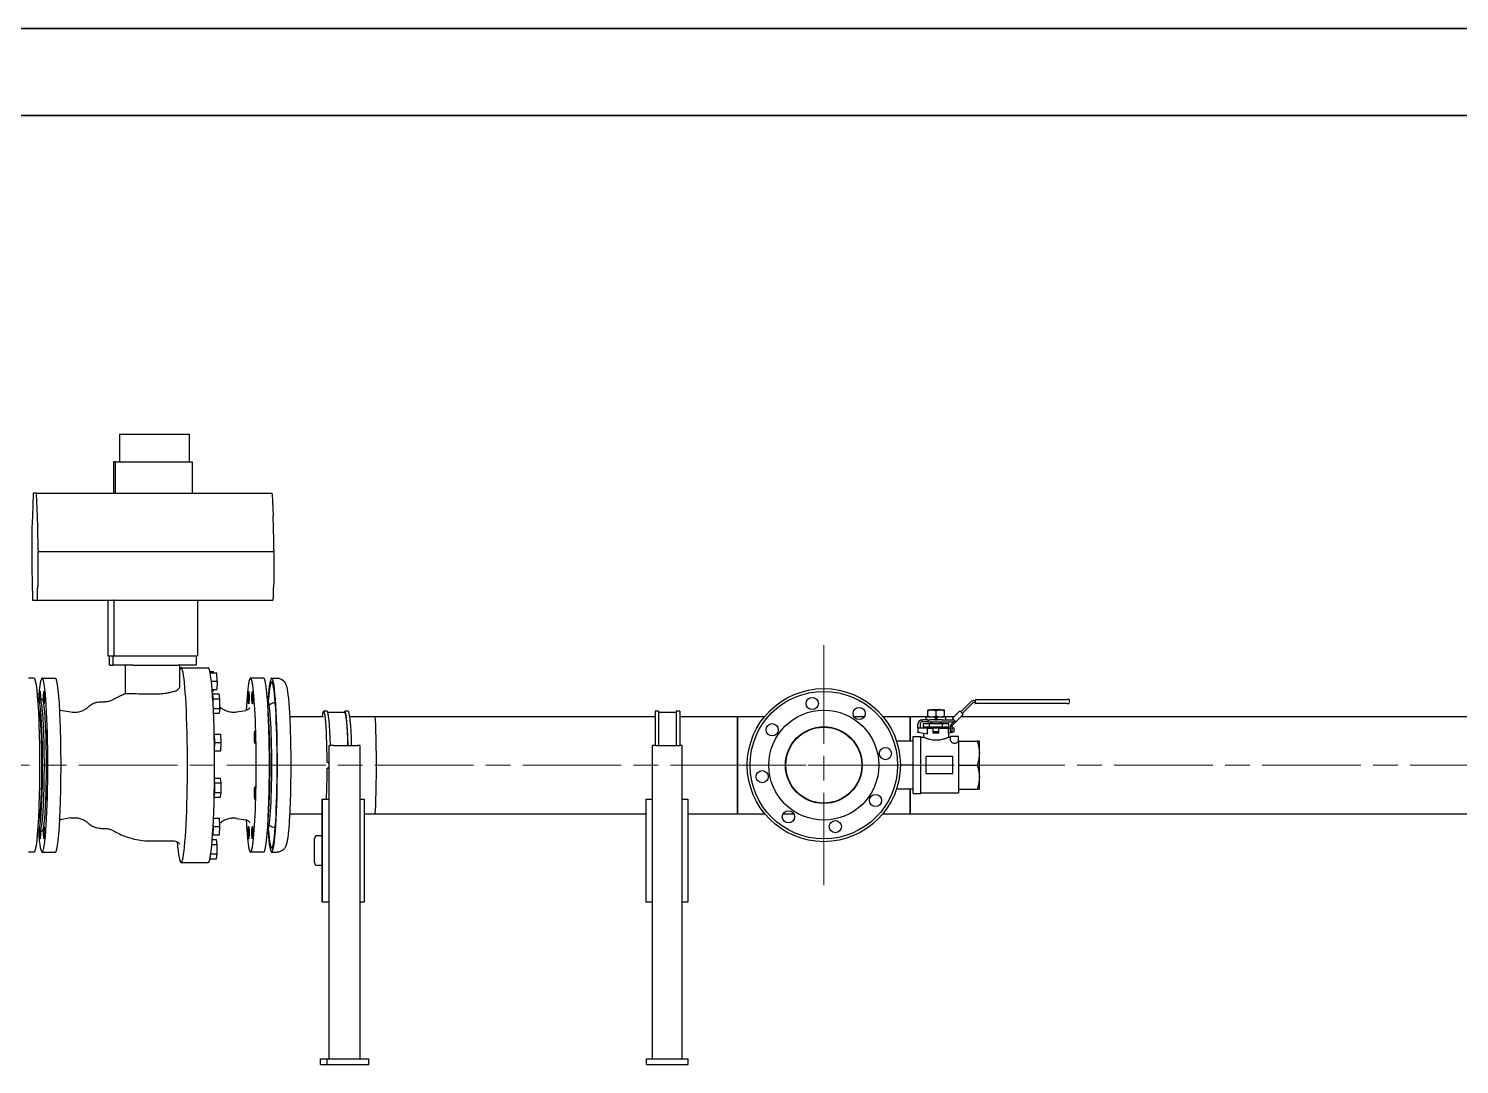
# Model space of a CAD drawing. Header units: millimetres. Extents: x 0 to 10500, y -39653 to 7425.
# Drawn here: x 2044 to 4100, y 5937 to 7425 of the extents above; entities that cross this region are included whole.
import ezdxf

# ---------------------------------------------------------------- set-up
doc = ezdxf.new("R2010")
doc.units = ezdxf.units.MM
doc.header["$LTSCALE"] = 25
doc.linetypes.add('CHAIN', pattern=[0.3543, 0.2362, -0.0295, 0.0591, -0.0295])
doc.layers.get('0').update_dxf_attribs({"lineweight": 18})
for name, color, linetype, lineweight in [('Border', 7, 'Continuous', 35), ('Center Mark', 7, 'Continuous', 18), ('Centerline', 7, 'Continuous', 18), ('Visible', 7, 'Continuous', 25)]:
    doc.layers.add(name, color=color, linetype=linetype, lineweight=lineweight)

# ---------------------------------------------------------------- blocks, each defined once
blk = doc.blocks.new('Borders Bigadan Border')
at = {"layer": 'Border'}
for p, q in [((0, 297), (420, 297)), ((415, 292), (20, 292))]:
    blk.add_line(p, q, dxfattribs=at)

msp = doc.modelspace()

# ---------------------------------------------------------------- linework, layer by layer
at = {"layer": 'Center Mark', "linetype": 'CHAIN', "ltscale": 23.990969}
for p, q in [((3186.47, 6539.21), (3186.47, 6194.21)), ((3358.97, 6366.71), (3013.97, 6366.71))]:
    msp.add_line(p, q, dxfattribs=at)
at = {"layer": 'Centerline', "linetype": 'CHAIN', "ltscale": 23.990969}
msp.add_line((1478.82, 6366.71), (6765.39, 6366.71), dxfattribs=at)
at = {"layer": 'Visible'}
for p, q in [((2174.5, 6842.21), (2274.7, 6842.21)), ((2174.5, 6842.21), (2174.5, 6802.71)), ((2274.7, 6842.21), (2274.7, 6802.71)), ((2165.96, 6802.71), (2165.96, 6757.71)), ((2169.03, 6802.71), (2165.96, 6802.71)), ((2169.03, 6757.71), (2169.03, 6802.71)), ((2169.03, 6802.71), (2174.5, 6802.71)), ((2174.5, 6802.71), (2274.7, 6802.71)), ((2274.7, 6802.71), (2278.79, 6802.71)), ((2278.79, 6802.71), (2278.79, 6757.71)), ((2050.69, 6756.28), (2049.41, 6724.45)), ((2055.22, 6757.71), (2050.86, 6757.71)), ((2055.22, 6757.71), (2068.89, 6757.71)), ((2056.67, 6724.45), (2055.38, 6756.28)), ((2068.89, 6757.71), (2380.22, 6757.71)), ((2380.22, 6757.71), (2393.89, 6757.71)), ((2394.06, 6756.28), (2395.34, 6724.45)), ((2057.72, 6673.66), (2071.39, 6673.66)), ((2057.88, 6628.46), (2057.88, 6670.71)), ((2071.39, 6673.66), (2382.72, 6673.66)), ((2382.72, 6673.66), (2396.39, 6673.66)), ((2396.55, 6670.71), (2396.55, 6628.46)), ((2048.71, 6649.98), (2049.5, 6605.92)), ((2056.58, 6605.92), (2056.85, 6621.05)), ((2057.13, 6624.71), (2057.7, 6625.47)), ((2395.52, 6621.05), (2395.25, 6605.92)), ((2396.37, 6625.47), (2395.81, 6624.71)), ((2049.69, 6603.71), (2056.39, 6603.71)), ((2056.39, 6603.71), (2070.06, 6603.71)), ((2070.06, 6603.71), (2165.85, 6603.71)), ((2157.92, 6603.71), (2157.92, 6523.71)), ((2167.08, 6603.71), (2165.85, 6603.71)), ((2167.08, 6603.71), (2286.82, 6603.71)), ((2167.08, 6523.71), (2167.08, 6603.71)), ((2286.82, 6603.71), (2381.39, 6603.71)), ((2286.82, 6603.71), (2286.82, 6523.71)), ((2381.39, 6603.71), (2395.06, 6603.71)), ((2157.92, 6523.71), (2159.79, 6523.71)), ((2159.79, 6523.71), (2159.98, 6523.71)), ((2159.79, 6523.71), (2159.79, 6510.21)), ((2159.98, 6523.71), (2165.03, 6523.71)), ((2165.03, 6523.71), (2165.22, 6523.71)), ((2165.03, 6523.71), (2165.03, 6510.21)), ((2165.22, 6523.71), (2167.08, 6523.71)), ((2167.08, 6523.71), (2286.82, 6523.71)), ((2284.96, 6523.71), (2284.96, 6510.21)), ((2161.68, 6510.21), (2159.79, 6510.21)), ((2161.68, 6510.21), (2165.03, 6510.21)), ((2193.51, 6510.21), (2165.03, 6510.21)), ((2183.37, 6469.17), (2183.37, 6510.21)), ((2193.51, 6510.21), (2258.91, 6510.21)), ((2284.96, 6510.21), (2258.91, 6510.21)), ((2261.37, 6479.91), (2261.37, 6510.21)), ((2263.04, 6506.71), (2301.95, 6506.71)), ((2304.47, 6501.3), (2309.82, 6501.3)), ((2305.32, 6499.45), (2304.86, 6499.45)), ((2305.32, 6499.45), (2314.5, 6499.45)), ((2305.45, 6496.12), (2305.32, 6499.45)), ((2310.03, 6499.45), (2309.82, 6501.3)), ((2314.96, 6487.45), (2314.5, 6499.45)), ((2051.99, 6491.71), (2044.01, 6491.71)), ((2063.47, 6491.71), (2082.42, 6491.71)), ((2306.59, 6487.45), (2314.96, 6487.45)), ((2307.72, 6475.45), (2314.5, 6475.45)), ((2309.82, 6473.59), (2310.03, 6475.45)), ((2314.96, 6487.45), (2314.5, 6475.45)), ((2381.78, 6491.71), (2362.82, 6491.71)), ((2393.26, 6491.71), (2401.24, 6491.71)), ((2060.47, 6460.71), (2057.98, 6460.71)), ((2061.14, 6460.16), (2063.23, 6461.37)), ((2147.68, 6457.71), (2153.71, 6457.71)), ((2307.87, 6473.59), (2309.82, 6473.59)), ((2308.53, 6468.95), (2308.33, 6467.17)), ((2308.53, 6466.1), (2308.4, 6466.1)), ((2308.53, 6468.95), (2317.71, 6468.95)), ((2309.32, 6462.02), (2308.53, 6468.95)), ((2309.32, 6462.02), (2318.5, 6462.02)), ((2309.32, 6449.91), (2309.32, 6462.02)), ((2318.5, 6462.02), (2317.71, 6468.95)), ((2318.5, 6448.17), (2318.5, 6462.02)), ((2387.17, 6460.71), (2387.27, 6460.71)), ((2398.25, 6456.71), (2398.35, 6456.71)), ((3383.2, 6443.19), (3397.96, 6457.95)), ((3385.32, 6441.07), (3400.08, 6455.83)), ((3402.2, 6459.71), (3404.2, 6459.71)), ((3402.2, 6456.71), (3404.2, 6456.71)), ((3404.2, 6461.21), (3535.72, 6461.21)), ((3404.2, 6461.21), (3404.2, 6459.71)), ((3404.2, 6456.71), (3404.2, 6459.71)), ((3404.2, 6456.71), (3404.2, 6455.21)), ((3535.72, 6455.21), (3404.2, 6455.21)), ((3537.87, 6461.21), (3535.72, 6461.21)), ((3535.72, 6455.21), (3537.87, 6455.21)), ((3539.37, 6456.71), (3539.37, 6459.71)), ((2104.76, 6442.59), (2089.19, 6445.11)), ((2309.4, 6448.17), (2318.5, 6448.17)), ((2309.71, 6441.24), (2317.71, 6441.24)), ((2318.5, 6448.17), (2317.71, 6441.24)), ((2342.82, 6443.2), (2355.97, 6445.18)), ((2419.07, 6436.56), (2467.85, 6436.56)), ((2472.84, 6444.21), (2467.85, 6444.21)), ((2498.28, 6442.21), (2473.98, 6442.21)), ((2503.27, 6444.21), (2498.28, 6444.21)), ((2505.47, 6436.56), (2541.44, 6436.56)), ((2541.44, 6436.56), (2944.01, 6436.56)), ((2944.01, 6444.21), (2944.01, 6394.71)), ((2949.01, 6444.21), (2944.01, 6444.21)), ((2949.01, 6444.21), (2949.01, 6394.71)), ((2974.51, 6442.21), (2949.01, 6442.21)), ((2974.51, 6444.21), (2974.51, 6394.71)), ((2979.51, 6444.21), (2974.51, 6444.21)), ((2979.51, 6444.21), (2979.51, 6394.71)), ((2979.51, 6436.56), (3062.47, 6436.56)), ((3062.47, 6436.56), (3062.47, 6296.86)), ((3062.47, 6296.86), (3062.47, 6436.56)), ((3062.47, 6436.56), (3101.49, 6436.56)), ((3229.75, 6436.56), (3244.85, 6436.56)), ((3271.44, 6436.56), (3310.47, 6436.56)), ((3310.47, 6401.21), (3310.47, 6436.56)), ((3310.47, 6436.56), (3335.72, 6436.56)), ((3310.47, 6436.56), (3310.47, 6401.21)), ((3346.62, 6435.71), (3333.72, 6435.71)), ((3333.72, 6431.71), (3333.72, 6435.71)), ((3341.72, 6445.71), (3335.72, 6445.71)), ((3335.72, 6444.64), (3335.72, 6445.71)), ((3335.72, 6436.78), (3335.72, 6444.64)), ((3335.72, 6436.78), (3335.72, 6435.71)), ((3340.72, 6446.71), (3339.72, 6445.71)), ((3340.72, 6446.71), (3342.82, 6446.71)), ((3353.72, 6445.71), (3341.72, 6445.71)), ((3342.82, 6446.71), (3352.62, 6446.71)), ((3346.77, 6435.71), (3346.62, 6435.71)), ((3346.62, 6435.71), (3346.62, 6431.71)), ((3346.77, 6435.71), (3348.66, 6435.71)), ((3347.08, 6431.71), (3347.08, 6435.71)), ((3347.72, 6436.78), (3347.72, 6444.64)), ((3348.35, 6431.71), (3348.35, 6435.71)), ((3348.66, 6435.71), (3348.81, 6435.71)), ((3361.72, 6435.71), (3348.81, 6435.71)), ((3348.81, 6435.71), (3348.81, 6431.71)), ((3352.62, 6446.71), (3354.72, 6446.71)), ((3359.72, 6445.71), (3353.72, 6445.71)), ((3354.72, 6446.71), (3355.72, 6445.71)), ((3359.72, 6444.64), (3359.72, 6445.71)), ((3359.72, 6436.78), (3359.72, 6444.64)), ((3359.72, 6436.78), (3359.72, 6435.71)), ((3359.72, 6436.56), (3373.74, 6436.56)), ((3361.72, 6431.71), (3361.72, 6435.71)), ((3371.18, 6434), (3381.79, 6444.61)), ((3386.74, 6439.66), (3376.13, 6429.05)), ((3382.85, 6443.55), (3381.79, 6444.61)), ((3385.68, 6440.72), (3382.85, 6443.55)), ((3383.64, 6436.56), (5294.01, 6436.56)), ((3386.74, 6439.66), (3385.68, 6440.72)), ((3335.27, 6419.71), (3321.66, 6419.71)), ((3321.66, 6419.71), (3321.66, 6414.15)), ((3321.66, 6414.15), (3335.27, 6411.48)), ((3321.72, 6419.71), (3321.72, 6425.71)), ((3321.72, 6413.71), (3321.72, 6414.14)), ((3323.91, 6413.71), (3321.72, 6413.71)), ((3324.72, 6425.71), (3324.72, 6419.71)), ((3335.98, 6431.71), (3327.72, 6431.71)), ((3327.72, 6428.71), (3327.72, 6431.71)), ((3335.98, 6428.71), (3327.72, 6428.71)), ((3329.24, 6426.71), (3329.24, 6421.71)), ((3329.24, 6426.71), (3338.48, 6426.71)), ((3329.24, 6421.71), (3338.48, 6421.71)), ((3333.72, 6421.71), (3333.72, 6419.71)), ((3335.27, 6419.71), (3343.72, 6419.71)), ((3335.27, 6411.48), (3335.27, 6419.71)), ((3335.98, 6431.71), (3339.06, 6431.71)), ((3335.98, 6431.71), (3335.98, 6428.71)), ((3335.98, 6428.71), (3370.47, 6428.71)), ((3338.48, 6426.71), (3356.95, 6426.71)), ((3338.48, 6421.71), (3338.48, 6426.71)), ((3338.48, 6421.71), (3356.95, 6421.71)), ((3346.62, 6431.71), (3339.06, 6431.71)), ((3339.72, 6428.71), (3339.72, 6426.71)), ((3341.47, 6428.71), (3341.47, 6426.71)), ((3351.72, 6419.71), (3343.72, 6419.71)), ((3343.72, 6414.44), (3343.72, 6419.71)), ((3351.72, 6414.44), (3343.72, 6414.44)), ((3343.72, 6412.48), (3343.72, 6414.44)), ((3346.85, 6431.71), (3346.62, 6431.71)), ((3346.85, 6431.71), (3348.58, 6431.71)), ((3348.58, 6431.71), (3348.81, 6431.71)), ((3356.38, 6431.71), (3348.81, 6431.71)), ((3351.72, 6419.71), (3365.27, 6419.71)), ((3351.72, 6414.44), (3351.72, 6419.71)), ((3351.72, 6412.48), (3351.72, 6414.44)), ((3353.96, 6426.71), (3353.96, 6428.71)), ((3355.72, 6428.71), (3355.72, 6426.71)), ((3356.38, 6431.71), (3370.47, 6431.71)), ((3356.95, 6426.71), (3366.19, 6426.71)), ((3356.95, 6421.71), (3356.95, 6426.71)), ((3356.95, 6421.71), (3366.19, 6421.71)), ((3361.72, 6421.71), (3361.72, 6419.71)), ((3365.27, 6419.71), (3365.27, 6412.48)), ((3368.17, 6419.71), (3365.27, 6419.71)), ((3365.27, 6412.48), (3373.75, 6414.44)), ((3366.19, 6421.71), (3366.19, 6426.71)), ((3368.17, 6421.02), (3368.17, 6414.77)), ((3370.17, 6414.77), (3368.17, 6414.77)), ((3370.17, 6421.02), (3370.17, 6414.77)), ((3373.75, 6419.71), (3370.17, 6419.71)), ((3374.72, 6430.46), (3370.22, 6425.97)), ((3371.18, 6434), (3372.24, 6432.94)), ((3376.13, 6429.05), (3371.64, 6424.56)), ((3372.24, 6432.94), (3375.07, 6430.11)), ((3373.75, 6414.44), (3373.75, 6419.71)), ((3375.07, 6430.11), (3376.13, 6429.05)), ((2311.1, 6411.06), (2310.64, 6411.06)), ((2311.1, 6411.06), (2320.28, 6411.06)), ((2311.56, 6399.06), (2311.1, 6411.06)), ((2311.1, 6387.06), (2311.56, 6399.06)), ((2311.56, 6399.06), (2320.74, 6399.06)), ((2320.74, 6399.06), (2320.28, 6411.06)), ((2320.28, 6387.06), (2320.74, 6399.06)), ((2475.87, 6394.71), (2475.86, 6394.71)), ((2475.86, 5944.71), (2475.86, 6394.71)), ((2475.87, 6394.71), (2478.12, 6394.71)), ((2482.38, 6394.71), (2478.12, 6394.71)), ((2482.38, 6394.71), (2516.8, 6394.71)), ((2520.54, 6394.71), (2516.8, 6394.71)), ((2520.54, 5944.71), (2520.54, 6394.71)), ((2944.51, 6394.71), (2940.51, 6394.71)), ((2940.51, 5944.71), (2940.51, 6394.71)), ((2944.51, 6394.71), (2979.01, 6394.71)), ((2983.01, 6394.71), (2979.01, 6394.71)), ((2983.01, 5944.71), (2983.01, 6394.71)), ((3314.62, 6401.21), (3290.92, 6401.21)), ((3314.62, 6325.71), (3314.62, 6407.71)), ((3314.62, 6407.71), (3325.72, 6407.71)), ((3325.72, 6325.71), (3325.72, 6407.71)), ((3325.72, 6406.71), (3329.72, 6406.71)), ((3329.72, 6412.57), (3329.72, 6406.71)), ((3365.72, 6412.58), (3365.72, 6406.71)), ((3365.72, 6406.71), (3368.72, 6406.71)), ((3379.92, 6407.71), (3368.72, 6407.71)), ((3368.72, 6401.91), (3368.72, 6407.71)), ((3379.92, 6401.91), (3379.92, 6407.71)), ((3379.92, 6401.91), (3379.92, 6326.71)), ((3379.92, 6401.21), (3406.83, 6401.21)), ((3409.92, 6401.21), (3406.83, 6401.21)), ((3409.92, 6383.96), (3409.92, 6401.21)), ((2311.01, 6387.06), (2311.1, 6387.06)), ((2311.1, 6387.06), (2320.28, 6387.06)), ((3371.91, 6378.88), (3333.17, 6378.88)), ((3333.17, 6378.88), (3333.17, 6366.71)), ((3371.91, 6366.71), (3371.91, 6378.88)), ((3409.92, 6349.46), (3409.92, 6383.96)), ((2472.41, 6370.53), (2472.91, 6370.95)), ((2472.41, 6362.88), (2472.91, 6362.46)), ((2472.91, 6370.95), (2475.4, 6370.95)), ((2472.91, 6362.46), (2475.4, 6362.46)), ((2475.27, 6370.84), (2475.11, 6370.71)), ((2475.86, 6369.71), (2475.11, 6369.71)), ((2475.86, 6363.71), (2475.11, 6363.71)), ((2475.27, 6362.57), (2475.11, 6362.71)), ((2475.4, 6372.21), (2475.86, 6372.21)), ((2475.4, 6361.21), (2475.86, 6361.21)), ((3314.62, 6366.71), (3296.47, 6366.71)), ((3333.17, 6366.71), (3333.17, 6354.54)), ((3333.17, 6354.54), (3371.91, 6354.54)), ((3371.91, 6354.54), (3371.91, 6366.71)), ((3379.92, 6366.71), (3406.83, 6366.71)), ((2311.44, 6341.28), (2311, 6345.11)), ((2311.03, 6348.21), (2319.83, 6348.21)), ((2311.44, 6341.28), (2320.62, 6341.28)), ((2311.44, 6327.43), (2311.44, 6341.28)), ((2320.62, 6341.28), (2319.83, 6348.21)), ((2320.62, 6327.43), (2320.62, 6341.28)), ((3314.62, 6332.21), (3290.92, 6332.21)), ((3310.47, 6296.86), (3310.47, 6332.21)), ((3310.47, 6332.21), (3310.47, 6296.86)), ((3379.92, 6332.21), (3406.83, 6332.21)), ((3406.83, 6332.21), (3409.92, 6332.21)), ((3409.92, 6332.21), (3409.92, 6349.46)), ((2310.61, 6320.88), (2310.65, 6320.5)), ((2310.65, 6320.5), (2311.44, 6327.43)), ((2310.65, 6320.5), (2319.83, 6320.5)), ((2311.44, 6327.43), (2320.62, 6327.43)), ((2319.83, 6320.5), (2320.62, 6327.43)), ((2466.13, 6317.96), (2465.6, 6317.96)), ((2465.6, 6169.96), (2465.6, 6317.96)), ((2466.13, 6317.96), (2475.86, 6317.96)), ((2466.13, 6169.96), (2466.13, 6317.96)), ((2520.54, 6317.96), (2526, 6317.96)), ((2526, 6317.96), (2526, 6169.96)), ((2931.01, 6317.96), (2940.51, 6317.96)), ((2931.01, 6169.96), (2931.01, 6317.96)), ((2983.01, 6317.96), (2991.01, 6317.96)), ((2991.01, 6317.96), (2991.01, 6169.96)), ((3314.62, 6325.71), (3325.72, 6325.71)), ((3325.72, 6326.71), (3379.92, 6326.71)), ((2104.76, 6290.83), (2089.19, 6288.3)), ((2309.63, 6290.32), (2318.17, 6290.32)), ((2318.62, 6278.32), (2318.17, 6290.32)), ((2342.82, 6290.21), (2355.97, 6288.23)), ((2419.07, 6296.86), (2465.6, 6296.86)), ((2526, 6296.86), (2541.44, 6296.86)), ((2541.44, 6296.86), (2931.01, 6296.86)), ((2991.01, 6296.86), (3062.47, 6296.86)), ((3062.47, 6296.86), (3101.49, 6296.86)), ((3128.08, 6296.86), (3143.18, 6296.86)), ((3271.44, 6296.86), (3310.47, 6296.86)), ((3310.47, 6296.86), (5281.01, 6296.86)), ((2060.47, 6272.71), (2057.98, 6272.71)), ((2061.14, 6273.26), (2063.23, 6272.04)), ((2147.68, 6275.71), (2153.71, 6275.71)), ((2308.99, 6266.32), (2309.44, 6278.32)), ((2309.44, 6278.32), (2309.28, 6282.64)), ((2309.44, 6278.32), (2318.62, 6278.32)), ((2318.17, 6266.32), (2318.62, 6278.32)), ((2387.17, 6272.71), (2387.27, 6272.71)), ((2398.25, 6276.71), (2398.35, 6276.71)), ((2220.38, 6257.71), (2253.06, 6257.71)), ((2307.29, 6252.89), (2314.83, 6252.89)), ((2307.87, 6259.82), (2314.05, 6259.82)), ((2308.34, 6266.32), (2308.99, 6266.32)), ((2308.53, 6267.32), (2308.4, 6267.32)), ((2308.99, 6266.32), (2318.17, 6266.32)), ((2314.83, 6252.89), (2314.05, 6259.82)), ((2314.83, 6239.04), (2314.83, 6252.89)), ((2454.71, 6226.71), (2454.71, 6261.21)), ((2465.6, 6265.21), (2458.7, 6265.21)), ((2051.99, 6241.71), (2044.01, 6241.71)), ((2063.47, 6241.71), (2082.42, 6241.71)), ((2304.73, 6233.31), (2304.87, 6232.11)), ((2304.87, 6232.11), (2305.48, 6237.49)), ((2304.87, 6232.11), (2314.05, 6232.11)), ((2305.71, 6239.04), (2314.83, 6239.04)), ((2314.05, 6232.11), (2314.83, 6239.04)), ((2381.78, 6241.71), (2362.82, 6241.71)), ((2393.26, 6241.71), (2401.24, 6241.71)), ((2263.04, 6226.71), (2301.95, 6226.71)), ((2465.6, 6222.71), (2458.7, 6222.71)), ((2466.13, 6169.96), (2465.6, 6169.96)), ((2475.86, 6169.96), (2466.13, 6169.96)), ((2526, 6169.96), (2520.54, 6169.96)), ((2940.51, 6169.96), (2931.01, 6169.96)), ((2991.01, 6169.96), (2983.01, 6169.96)), ((2463.42, 5944.71), (2473.11, 5944.71)), ((2463.42, 5936.71), (2463.42, 5944.71)), ((2473.11, 5936.71), (2473.11, 5944.71)), ((2473.11, 5944.71), (2532.98, 5944.71)), ((2532.98, 5936.71), (2532.98, 5944.71)), ((2931.76, 5936.71), (2931.76, 5944.71)), ((2931.76, 5944.71), (2991.76, 5944.71)), ((2991.76, 5936.71), (2991.76, 5944.71)), ((2463.42, 5936.71), (2473.11, 5936.71)), ((2473.11, 5936.71), (2532.98, 5936.71)), ((2931.76, 5936.71), (2991.76, 5936.71))]:
    msp.add_line(p, q, dxfattribs=at)
for centre, radius in [((3186.47, 6366.71), 110), ((3186.47, 6366.71), 106), ((3169.89, 6455.17), 8.75), ((3186.47, 6366.71), 79), ((3237.3, 6440.98), 8.75), ((3112.2, 6417.54), 8.75), ((3186.47, 6366.71), 55.15), ((3186.47, 6366.71), 54.55), ((3274.93, 6383.28), 8.75), ((3098, 6350.14), 8.75), ((3260.74, 6315.87), 8.75), ((3135.63, 6292.44), 8.75), ((3203.04, 6278.25), 8.75)]:
    msp.add_circle(centre, radius, dxfattribs=at)
for centre, radius, start, end in [((3402.2, 6453.71), 6, 90, 135), ((3402.2, 6453.71), 3, 90, 135), ((3537.87, 6459.71), 1.5, 0, 90), ((3537.87, 6456.71), 1.5, 270, 0), ((3327.72, 6425.71), 6, 90, 180), ((3327.72, 6425.71), 3, 90, 180), ((3375.17, 6421.02), 7, 135, 180), ((3375.17, 6421.02), 5, 135, 180), ((3370.47, 6434.71), 3, 270, 315), ((3370.47, 6434.71), 6, 270, 315)]:
    msp.add_arc(centre, radius, start, end, dxfattribs=at)
for centre, major_axis, ratio, start_param, end_param in [((2050.86, 6754.71), (0, 3), 0.0654142, 0, 1.0190074), ((2055.22, 6754.71), (0, 3), 0.0654142, 5.2641779, 6.2831853), ((2393.89, 6754.71), (0, 3), 0.0654142, 5.2641779, 6.2831853), ((2054.67, 6674.91), (0, -94.5), 0.0654142, 4.1606, 4.9793093), ((2051.4, 6674.91), (0, 94.5), 0.0654142, 4.729426, 5.2641779), ((2390.08, 6674.91), (0, -94.5), 0.0654142, 1.5878334, 2.1225853), ((2057.78, 6676.52), (0, -3.02), 0.0654142, 4.7129346, 5.9576896), ((2057.68, 6670.71), (0, 3), 0.0654142, 4.712389, 6.1022231), ((2396.45, 6676.52), (0, -3.02), 0.0654142, 4.7129346, 5.9576896), ((2396.36, 6670.71), (0, 3), 0.0654142, 4.712389, 6.1022231), ((2057.16, 6619.73), (0, 5), 0.0654142, 0.0872665, 1.303876), ((2057.68, 6628.46), (0, -3), 0.0654142, 0.0872665, 1.5707963), ((2395.84, 6619.73), (0, 5), 0.0654142, 0.0872665, 1.303876), ((2396.36, 6628.46), (0, -3), 0.0654142, 0.0872665, 1.5707963), ((2049.69, 6606.71), (0, -3), 0.0654142, 4.9793093, 6.2831853), ((2056.39, 6606.71), (0, -3), 0.0654142, 0, 1.303876), ((2395.06, 6606.71), (0, -3), 0.0654142, 0, 1.303876), ((2063.47, 6366.71), (0, -125), 0.0654142, 5.56348, 10.1444833), ((2263.04, 6366.71), (0, 140), 0.0654142, 2.4751382, 6.4657577), ((2301.95, 6366.71), (0, 140), 0.0654142, 3.1415927, 6.2831853), ((2362.82, 6366.71), (0, -125), 0.0654142, 5.3920297, 10.3159336), ((2393.26, 6366.71), (0, 125), 0.0654142, 2.4170311, 7.0077468), ((2393.26, 6366.71), (0, 119), 0.0654142, 2.4613023, 6.9634757), ((2051.99, 6366.71), (0, -125), 0.0654142, 0, 3.1415927), ((2082.42, 6366.71), (0, -125), 0.0654142, 0, 3.1415927), ((2381.78, 6366.71), (0, -125), 0.0654142, 0, 3.1415927), ((2057.98, 6366.71), (0, -94), 0.0654142, 6.1907571, 9.5172062), ((2060.84, 6463.71), (0, 9), 0.0654142, 4.3233297, 8.194685), ((2060.47, 6366.71), (0, -94), 0.0654142, 0, 3.1415927), ((2063.47, 6366.71), (0, 94.73), 0.0654142, 3.1037357, 6.3210423), ((2308.53, 6455.1), (0, 11), 0.0654142, 4.4155365, 6.2831853), ((2387.27, 6366.71), (0, 94), 0.0654142, 3.1415927, 6.2831853), ((2384.78, 6366.71), (0, -94), 0.0654142, 0.5771926, 2.5644), ((2384.78, 6366.71), (0, 93), 0.0654142, 3.7523767, 5.6724012), ((2467.85, 6366.71), (0, 77.5), 0.0654142, 4.7672042, 6.7312428), ((2472.84, 6366.71), (0, 77.5), 0.0654142, 5.0820403, 6.2831853), ((2498.28, 6366.71), (0, 77.5), 0.0654142, 5.0820403, 6.5108615), ((2498.28, 6366.71), (0, 75.5), 0.0654142, 5.0923249, 6.2831853), ((2503.27, 6366.71), (0, 77.5), 0.0654142, 5.0820403, 6.2831853), ((2541.44, 6366.71), (0, 69.85), 0.0327422, 3.1415927, 6.2831853), ((2310.65, 6399.06), (0, 11), 0.0654142, 3.6347641, 6.2674343), ((3347.72, 6408.42), (18, 0), 0.2313419, 1.3467032, 1.7948894), ((2467.85, 6366.71), (0, -77.5), 0.0654142, 0.8904886, 1.5159811), ((2470.34, 6366.71), (0, 73), 0.0654142, 4.7534964, 4.7672042), ((2470.34, 6366.71), (0, -73), 0.0654142, 1.5159811, 1.5296889), ((2310.65, 6334.35), (0, -11), 0.0654142, 0.0157511, 2.6484212), ((2060.84, 6269.7), (0, -9), 0.0654142, 4.3716856, 8.2430409), ((2308.53, 6278.32), (0, -11), 0.0654142, 0, 1.8676488), ((2458.7, 6261.21), (0, 4), 0.9978582, 0, 1.5707963), ((2458.7, 6226.71), (0, -4), 0.9978582, 4.712389, 6.2831853)]:
    msp.add_ellipse(centre, major_axis=major_axis, ratio=ratio, start_param=start_param, end_param=end_param, dxfattribs=at)
for centre, major_axis in [((2066.09, 6463.71), (0, 9)), ((2360.19, 6463.71), (0, -9)), ((2365.45, 6463.71), (0, -9)), ((2069.81, 6406.89), (0, -9)), ((2369.17, 6406.89), (0, -9)), ((2069.81, 6326.53), (0, -9)), ((2369.17, 6326.53), (0, 9)), ((2066.09, 6269.7), (0, -9)), ((2360.19, 6269.7), (0, 9)), ((2365.45, 6269.7), (0, 9))]:
    msp.add_ellipse(centre, major_axis=major_axis, ratio=0.0654142, dxfattribs=at)
for points, knots in [([(2254.63, 6473.03), (2255.29, 6473.25), (2255.94, 6473.54), (2259.11, 6475.41), (2260.63, 6477.8), (2261.3, 6479.46), (2261.37, 6479.75), (2261.37, 6479.91)], [4.9037292, 4.9037292, 4.9037292, 4.9037292, 5.2674495, 5.2674495, 6.7567268, 6.7567268, 7.1590055, 7.1590055, 7.1590055, 7.1590055]), ([(2401.24, 6491.71), (2402.79, 6491.71), (2404.32, 6491.4), (2407.02, 6490.4), (2408.14, 6489.69), (2410.09, 6488.17), (2410.81, 6487.36), (2412.19, 6485.56), (2412.66, 6484.68), (2413.97, 6481.98), (2414.36, 6480.51), (2415.8, 6474.71), (2416.5, 6469.64), (2417.92, 6455.64), (2418.56, 6446.56), (2419.58, 6426.25), (2419.97, 6415.18), (2420.49, 6391.86), (2420.63, 6379.62), (2420.64, 6355.16), (2420.51, 6342.93), (2420.01, 6319.65), (2419.64, 6308.61), (2418.67, 6288.74), (2418.08, 6279.94), (2416.68, 6265.12), (2415.94, 6259.41), (2414.42, 6253.08), (2414.02, 6251.52), (2412.54, 6248.49), (2411.97, 6247.42), (2409.9, 6245.07), (2408.62, 6243.86), (2405.2, 6242.26), (2403.5, 6241.79), (2401.57, 6241.71), (2401.4, 6241.71), (2401.24, 6241.71)], [0.5778917, 0.5778917, 0.5778917, 0.5778917, 0.6022051, 0.6022051, 0.6289478, 0.6289478, 0.6623756, 0.6623756, 0.7127178, 0.7127178, 0.8353157, 0.8353157, 1.149475, 1.149475, 1.4938376, 1.4938376, 1.819909, 1.819909, 2.1427887, 2.1427887, 2.4650022, 2.4650022, 2.7878271, 2.7878271, 3.1136209, 3.1136209, 3.4539964, 3.4539964, 3.5867403, 3.5867403, 3.645591, 3.645591, 3.6889384, 3.6889384, 3.7169325, 3.7169325, 3.7194843, 3.7194843, 3.7194843, 3.7194843]), ([(2129.97, 6450.49), (2130.59, 6451.09), (2131.29, 6451.72), (2132.93, 6452.99), (2133.86, 6453.63), (2135.98, 6454.87), (2137.18, 6455.47), (2139.84, 6456.5), (2141.31, 6456.94), (2144.41, 6457.54), (2146.04, 6457.71), (2147.68, 6457.71)], [4.648829529, 4.648829529, 4.648829529, 4.648829529, 4.661541419, 4.661541419, 4.67425331, 4.67425331, 4.6869652, 4.6869652, 4.69967709, 4.69967709, 4.71238898, 4.71238898, 4.71238898, 4.71238898]), ([(2166.01, 6461.02), (2165.4, 6460.67), (2164.74, 6460.32), (2163.33, 6459.67), (2162.58, 6459.36), (2160.99, 6458.8), (2160.14, 6458.55), (2158.39, 6458.14), (2157.48, 6457.98), (2155.61, 6457.76), (2154.66, 6457.71), (2153.71, 6457.71)], [4.674293598, 4.674293598, 4.674293598, 4.674293598, 4.681912675, 4.681912675, 4.689531751, 4.689531751, 4.697150828, 4.697150828, 4.704769904, 4.704769904, 4.71238898, 4.71238898, 4.71238898, 4.71238898]), ([(2183.37, 6469.17), (2182.07, 6468.7), (2180.8, 6468.2), (2178.31, 6467.19), (2177.09, 6466.66), (2174.72, 6465.59), (2173.56, 6465.04), (2171.3, 6463.92), (2170.2, 6463.35), (2168.06, 6462.2), (2167.02, 6461.61), (2166.01, 6461.02)], [1.594647641, 1.594647641, 1.594647641, 1.594647641, 1.597496455, 1.597496455, 1.600345269, 1.600345269, 1.603194082, 1.603194082, 1.606042896, 1.606042896, 1.60889171, 1.60889171, 1.60889171, 1.60889171]), ([(2222.93, 6468.51), (2220.49, 6468.56), (2218.05, 6468.61), (2210.92, 6468.74), (2206.4, 6468.82), (2197.85, 6468.96), (2193.99, 6469.03), (2188.67, 6469.11), (2186.87, 6469.13), (2184.66, 6469.16), (2184.02, 6469.17), (2183.48, 6469.17), (2183.38, 6469.17), (2183.37, 6469.17)], [-11.8823687, -11.8823687, -11.8823687, -11.8823687, -11.1477477, -11.1477477, -9.71082, -9.71082, -8.156645, -8.156645, -7.0115651, -7.0115651, -6.1677657, -6.1677657, -5.6966556, -5.6966556, -5.6966556, -5.6966556]), ([(2254.63, 6473.03), (2253.71, 6472.75), (2252.73, 6472.45), (2250.09, 6471.71), (2248.26, 6471.24), (2244.22, 6470.36), (2242.01, 6469.94), (2237.36, 6469.24), (2234.9, 6468.96), (2229.92, 6468.58), (2227.39, 6468.49), (2224.93, 6468.49), (2224.27, 6468.49), (2223.6, 6468.5), (2222.93, 6468.51)], [-3.4456705, -3.4456705, -3.4456705, -3.4456705, -2.9677734, -2.9677734, -2.22583, -2.22583, -1.4838867, -1.4838867, -0.7419433, -0.7419433, 0, 0, 0, 0.1985398, 0.1985398, 0.1985398, 0.1985398]), ([(2389.73, 6452.89), (2390.31, 6453.54), (2391.08, 6454.27), (2393.25, 6455.62), (2394.64, 6456.24), (2396.9, 6456.65), (2397.57, 6456.71), (2398.25, 6456.71)], [6.78904575, 6.78904575, 6.78904575, 6.78904575, 6.820143099, 6.820143099, 6.849403299, 6.849403299, 6.861077003, 6.861077003, 6.861077003, 6.861077003]), ([(2058.18, 6284.99), (2058.29, 6285.29), (2058.39, 6285.58), (2059.61, 6289.32), (2060.01, 6292.57), (2061.11, 6302.39), (2061.6, 6308.86), (2062.36, 6323.26), (2062.65, 6330.98), (2063.04, 6347.29), (2063.15, 6355.85), (2063.18, 6373.03), (2063.11, 6381.65), (2062.78, 6398.11), (2062.53, 6405.95), (2061.87, 6420.15), (2061.46, 6426.48), (2060.48, 6437.3), (2059.96, 6441.53), (2058.91, 6446.16), (2058.64, 6447.2), (2058.18, 6448.42)], [3.9753129, 3.9753129, 3.9753129, 3.9753129, 4.001961, 4.001961, 4.3316978, 4.3316978, 4.6934657, 4.6934657, 5.0221119, 5.0221119, 5.3460351, 5.3460351, 5.6689428, 5.6689428, 5.9925318, 5.9925318, 6.3196971, 6.3196971, 6.6642575, 6.6642575, 6.7732058, 6.7732058, 6.7732058, 6.7732058]), ([(2129.97, 6450.49), (2129.17, 6449.71), (2128.22, 6448.88), (2125.95, 6447.18), (2124.62, 6446.32), (2121.51, 6444.71), (2119.72, 6443.96), (2115.78, 6442.81), (2113.61, 6442.41), (2109.18, 6442.13), (2106.91, 6442.24), (2104.76, 6442.59)], [4.648829529, 4.648829529, 4.648829529, 4.648829529, 4.663663647, 4.663663647, 4.678497766, 4.678497766, 4.693331884, 4.693331884, 4.708166002, 4.708166002, 4.723000121, 4.723000121, 4.723000121, 4.723000121]), ([(2318.5, 6450.63), (2319.07, 6450.11), (2319.71, 6449.56), (2321.54, 6448.15), (2322.84, 6447.26), (2325.91, 6445.6), (2327.68, 6444.82), (2331.63, 6443.59), (2333.81, 6443.15), (2338.31, 6442.79), (2340.62, 6442.87), (2342.82, 6443.2)], [1.510508947, 1.510508947, 1.510508947, 1.510508947, 1.520281698, 1.520281698, 1.535368692, 1.535368692, 1.550455685, 1.550455685, 1.565542679, 1.565542679, 1.580629672, 1.580629672, 1.580629672, 1.580629672]), ([(2361.36, 6449), (2361.36, 6449), (2361.35, 6448.99), (2361.31, 6448.88), (2361.24, 6448.71), (2360.93, 6448.21), (2360.77, 6447.98), (2360.18, 6447.28), (2359.65, 6446.71), (2358.01, 6445.74), (2357.07, 6445.35), (2355.97, 6445.18)], [4.54103576, 4.54103576, 4.54103576, 4.54103576, 4.56099125, 4.56099125, 4.60787862, 4.60787862, 4.63458305, 4.63458305, 4.67347789, 4.67347789, 4.70255564, 4.70255564, 4.70255564, 4.70255564]), ([(3365.72, 6406.71), (3365.72, 6406.71), (3365.6, 6406.66), (3365.14, 6406.45), (3364.79, 6406.3), (3363.87, 6405.91), (3363.29, 6405.67), (3361.98, 6405.17), (3361.23, 6404.89), (3359.65, 6404.36), (3358.76, 6404.09), (3356.81, 6403.56), (3355.76, 6403.31), (3353.54, 6402.88), (3352.39, 6402.71), (3350.05, 6402.49), (3348.87, 6402.43), (3346.57, 6402.43), (3345.38, 6402.49), (3343.05, 6402.71), (3341.89, 6402.88), (3339.68, 6403.31), (3338.62, 6403.56), (3336.67, 6404.09), (3335.78, 6404.36), (3334.2, 6404.89), (3333.46, 6405.17), (3332.14, 6405.67), (3331.57, 6405.91), (3330.64, 6406.3), (3330.29, 6406.45), (3329.83, 6406.66), (3329.72, 6406.71), (3329.72, 6406.71)], [-8.2674489, -8.2674489, -8.2674489, -8.2674489, -7.9232642, -7.9232642, -7.5790796, -7.5790796, -7.2348949, -7.2348949, -6.8907103, -6.8907103, -6.5459409, -6.5459409, -6.2011714, -6.2011714, -5.856402, -5.856402, -5.5116326, -5.5116326, -5.1668632, -5.1668632, -4.8220937, -4.8220937, -4.4773243, -4.4773243, -4.1325549, -4.1325549, -3.7883702, -3.7883702, -3.4441856, -3.4441856, -3.1000009, -3.1000009, -2.7558163, -2.7558163, -2.7558163, -2.7558163]), ([(3368.72, 6401.91), (3368.72, 6401.51), (3368.87, 6401.06), (3369.48, 6400.17), (3369.94, 6399.73), (3370.96, 6399.06), (3371.55, 6398.77), (3372.87, 6398.36), (3373.61, 6398.25), (3374.32, 6398.25), (3375.02, 6398.25), (3375.76, 6398.36), (3377.08, 6398.77), (3377.67, 6399.06), (3378.69, 6399.73), (3379.15, 6400.17), (3379.76, 6401.06), (3379.92, 6401.51), (3379.92, 6401.91)], [-0.9250144, -0.9250144, -0.9250144, -0.9250144, -0.6741474, -0.6741474, -0.4232803, -0.4232803, -0.2116401, -0.2116401, 0, 0, 0, 0.2116401, 0.2116401, 0.4232803, 0.4232803, 0.6741474, 0.6741474, 0.9250144, 0.9250144, 0.9250144, 0.9250144]), ([(2104.76, 6290.83), (2106.91, 6291.17), (2109.18, 6291.29), (2113.61, 6291), (2115.78, 6290.6), (2119.72, 6289.45), (2121.51, 6288.71), (2124.62, 6287.1), (2125.95, 6286.23), (2128.22, 6284.54), (2129.17, 6283.7), (2129.97, 6282.92)], [1.560185187, 1.560185187, 1.560185187, 1.560185187, 1.575019305, 1.575019305, 1.589853423, 1.589853423, 1.604687542, 1.604687542, 1.61952166, 1.61952166, 1.634355778, 1.634355778, 1.634355778, 1.634355778]), ([(2342.82, 6290.21), (2340.62, 6290.54), (2338.31, 6290.63), (2333.81, 6290.26), (2331.63, 6289.82), (2327.68, 6288.59), (2325.91, 6287.81), (2322.84, 6286.15), (2321.54, 6285.27), (2319.69, 6283.84), (2319.04, 6283.28), (2318.45, 6282.74)], [4.702555635, 4.702555635, 4.702555635, 4.702555635, 4.717642629, 4.717642629, 4.732729622, 4.732729622, 4.747816616, 4.747816616, 4.762903609, 4.762903609, 4.772935733, 4.772935733, 4.772935733, 4.772935733]), ([(2147.68, 6275.71), (2146.04, 6275.71), (2144.41, 6275.87), (2141.31, 6276.47), (2139.84, 6276.91), (2137.18, 6277.94), (2135.98, 6278.54), (2133.86, 6279.78), (2132.93, 6280.43), (2131.29, 6281.7), (2130.59, 6282.32), (2129.97, 6282.92)], [1.570796327, 1.570796327, 1.570796327, 1.570796327, 1.583508217, 1.583508217, 1.596220107, 1.596220107, 1.608931998, 1.608931998, 1.621643888, 1.621643888, 1.634355778, 1.634355778, 1.634355778, 1.634355778]), ([(2153.71, 6275.71), (2154.66, 6275.71), (2155.61, 6275.65), (2157.48, 6275.43), (2158.39, 6275.27), (2160.14, 6274.86), (2160.99, 6274.62), (2162.58, 6274.06), (2163.33, 6273.75), (2164.74, 6273.09), (2165.4, 6272.75), (2166.01, 6272.39)], [1.570796327, 1.570796327, 1.570796327, 1.570796327, 1.578415403, 1.578415403, 1.58603448, 1.58603448, 1.593653556, 1.593653556, 1.601272633, 1.601272633, 1.608891709, 1.608891709, 1.608891709, 1.608891709]), ([(2166.01, 6272.39), (2168.71, 6270.81), (2171.63, 6269.27), (2177.88, 6266.36), (2181.22, 6264.99), (2188.28, 6262.52), (2192, 6261.43), (2199.75, 6259.62), (2203.77, 6258.91), (2211.99, 6257.95), (2216.19, 6257.71), (2220.38, 6257.71)], [4.674293597, 4.674293597, 4.674293597, 4.674293597, 4.681912674, 4.681912674, 4.689531751, 4.689531751, 4.697150827, 4.697150827, 4.704769904, 4.704769904, 4.71238898, 4.71238898, 4.71238898, 4.71238898]), ([(2355.97, 6288.23), (2356.96, 6288.08), (2357.84, 6287.75), (2359.25, 6286.96), (2359.76, 6286.53), (2360.56, 6285.72), (2360.81, 6285.38), (2361.22, 6284.75), (2361.3, 6284.55), (2361.35, 6284.43), (2361.36, 6284.41), (2361.36, 6284.41)], [1.58062967, 1.58062967, 1.58062967, 1.58062967, 1.60698184, 1.60698184, 1.63611832, 1.63611832, 1.67069646, 1.67069646, 1.72108896, 1.72108896, 1.74214955, 1.74214955, 1.74214955, 1.74214955]), ([(2398.25, 6276.71), (2396.92, 6276.71), (2395.6, 6276.96), (2393.25, 6277.78), (2392.25, 6278.37), (2390.73, 6279.49), (2390.17, 6280.03), (2389.73, 6280.52)], [3.719484349, 3.719484349, 3.719484349, 3.719484349, 3.742480165, 3.742480165, 3.767737733, 3.767737733, 3.791515602, 3.791515602, 3.791515602, 3.791515602]), ([(2253.06, 6257.71), (2254.37, 6257.71), (2255.65, 6257.41), (2257.76, 6256.54), (2258.55, 6255.98), (2259.79, 6254.92), (2260.17, 6254.44), (2260.81, 6253.57), (2260.95, 6253.27), (2261.07, 6253.02), (2261.09, 6252.98), (2261.09, 6252.98)], [1.57079633, 1.57079633, 1.57079633, 1.57079633, 1.59784581, 1.59784581, 1.62672124, 1.62672124, 1.66012484, 1.66012484, 1.7071682, 1.7071682, 1.73581067, 1.73581067, 1.73581067, 1.73581067])]:
    msp.add_open_spline(points, degree=3, knots=knots, dxfattribs=at)
for points in [[(2088.79, 6445.19), (2088.92, 6445.16), (2089.05, 6445.14), (2089.19, 6445.11)], [(2089.19, 6288.3), (2089.05, 6288.28), (2088.92, 6288.25), (2088.79, 6288.22)]]:
    msp.add_open_spline(points, degree=3, dxfattribs=at)
for points, weights in [([(3341.72, 6445.71), (3338.93, 6445.71), (3335.72, 6444.64)], [1.79385662014, 1.79385662014, 1.66506350946]), ([(3341.72, 6435.71), (3338.93, 6435.71), (3335.72, 6436.78)], [1.79385662014, 1.79385662014, 1.66506350946]), ([(3342.82, 6446.71), (3342.19, 6446.27), (3341.47, 6445.71)], [1.09389498572, 1.12552357002, 1.14874156311]), ([(3347.72, 6444.64), (3344.5, 6445.71), (3341.72, 6445.71)], [1.66506350946, 1.79385662014, 1.79385662014]), ([(3347.72, 6436.78), (3344.5, 6435.71), (3341.72, 6435.71)], [1.66506350946, 1.79385662014, 1.79385662014]), ([(3353.72, 6445.71), (3350.93, 6445.71), (3347.72, 6444.64)], [1.79385662014, 1.79385662014, 1.66506350946]), ([(3353.72, 6435.71), (3350.93, 6435.71), (3347.72, 6436.78)], [1.79385662014, 1.79385662014, 1.66506350946]), ([(3353.96, 6445.71), (3353.24, 6446.27), (3352.62, 6446.71)], [1.14874156311, 1.12552357002, 1.09389498572]), ([(3359.72, 6444.64), (3356.5, 6445.71), (3353.72, 6445.71)], [1.66506350946, 1.79385662014, 1.79385662014]), ([(3359.72, 6436.78), (3356.5, 6435.71), (3353.72, 6435.71)], [1.66506350946, 1.79385662014, 1.79385662014]), ([(3406.83, 6401.21), (3409.92, 6391.96), (3409.92, 6383.96)], [1.65050105335, 1.77816775413, 1.77816775413]), ([(3409.92, 6383.96), (3409.92, 6375.95), (3406.83, 6366.71)], [1.77816775413, 1.77816775413, 1.65050105335]), ([(3406.83, 6366.71), (3409.92, 6357.46), (3409.92, 6349.46)], [1.65050105335, 1.77816775413, 1.77816775413]), ([(3409.92, 6349.46), (3409.92, 6341.45), (3406.83, 6332.21)], [1.77816775413, 1.77816775413, 1.65050105335])]:
    msp.add_rational_spline(points, weights, degree=2, dxfattribs=at)

# ---------------------------------------------------------------- block references
at = {"xscale": 25, "yscale": 25, "zscale": 25}
msp.add_blockref('Borders Bigadan Border', (0, 0), dxfattribs=at)

doc.saveas('drawing.dxf')
